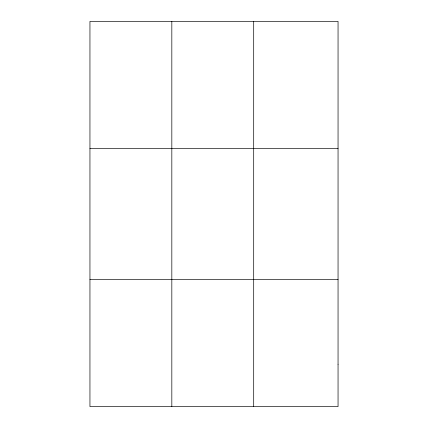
<?xml version="1.0" encoding="UTF-8"?>
<svg xmlns="http://www.w3.org/2000/svg" width="428" height="428" viewBox="0 0 428 428"><rect width="100%" height="100%" fill="white"/><g stroke="black" fill="none" stroke-linecap="round" stroke-linejoin="round"><path stroke-width="0.64" d="M171.826 406.6L171.826 21.4M253.697 406.6L253.697 21.4M89.95 148.516L338.05 148.516M89.95 279.484L338.05 279.484M338.05 364.228L338.05 406.6L89.95 406.6L89.95 21.4L338.05 21.4L338.05 364.228"/></g></svg>
